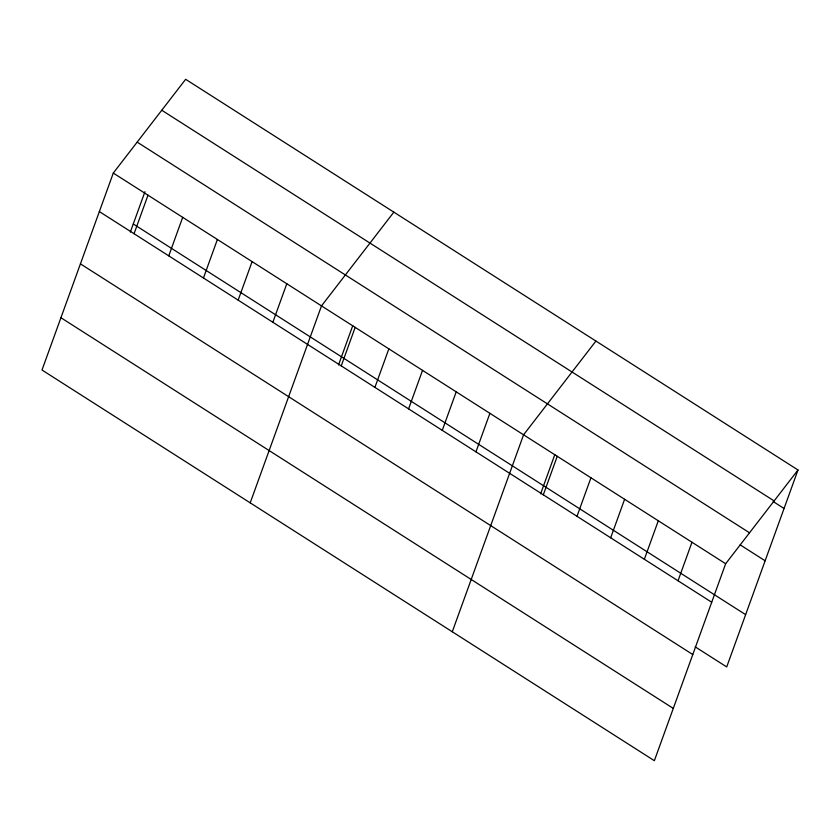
<?xml version="1.0" encoding="UTF-8"?>
<svg xmlns="http://www.w3.org/2000/svg" width="840" height="840" viewBox="0 0 840 840"><rect width="100%" height="100%" fill="white"/><g stroke="black" fill="none" stroke-linecap="round" stroke-linejoin="round"><path stroke-width="1.26" d="M113.295 173.061L42 370.02L654.36 760.694L725.655 563.735L798 469.98L185.64 79.306L113.295 173.061L725.655 563.735M130.326 232.113L144.974 191.657M134.054 233.709L147.998 195.206M168.756 255.853L182.7 217.34M203.459 277.988L217.392 239.474M238.161 300.132L252.095 261.618M272.853 322.266L286.797 283.752M250.204 502.845L321.5 305.897L393.844 212.142M338.531 364.938L352.748 325.679M341.24 365.894L355.173 327.38M374.913 387.377L388.857 348.863M408.597 408.87L422.541 370.356M442.27 430.353L456.215 391.839M475.955 451.836L489.899 413.332M452.277 631.764L523.572 434.816L595.917 341.061M540.614 493.868L554.82 454.608M543.312 494.812L557.256 456.298M576.996 516.295L590.94 477.792M610.67 537.789L624.614 499.275M644.353 559.272L658.298 520.769M678.038 580.766L691.971 542.251M798 469.98L726.705 666.939L695.195 646.842M161.774 110.25L774.123 500.923M773.199 501.564L784.056 508.494M137.172 142.128L749.532 532.802M740.145 544.835L765.135 560.784M133.276 223.976L745.626 614.649M99.351 211.575L711.711 602.249M80.43 263.855L692.79 654.538M60.932 317.73L673.281 708.404"/></g></svg>
